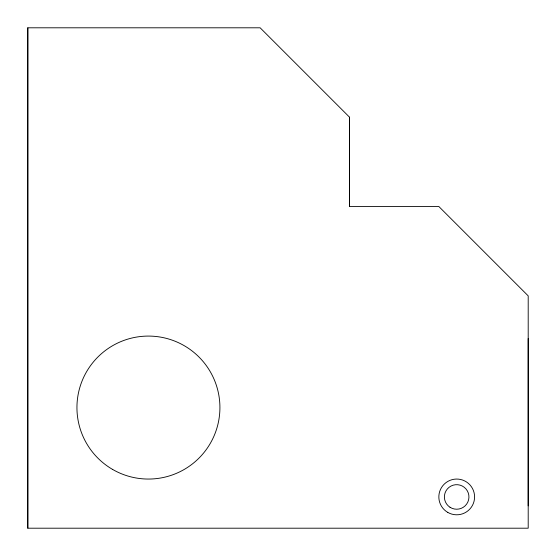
<?xml version="1.0" encoding="UTF-8"?>
<svg xmlns="http://www.w3.org/2000/svg" width="556" height="556" viewBox="0 0 556 556"><rect width="100%" height="100%" fill="white"/><g stroke="black" fill="none" stroke-linecap="round" stroke-linejoin="round"><path stroke-width="0.83" d="M27.8 528.2L27.8 27.8L260.132 27.8L349.488 117.156L349.488 206.512L438.844 206.512L528.2 295.875L528.2 528.2L27.8 528.2L27.8 27.8M349.488 206.512L349.488 117.156M528.2 338.521L528.2 505.863M112.687 469.479A71.488 71.488 0 0 0 219.919 407.569A71.488 71.488 0 0 0 112.687 345.658A71.488 71.488 0 0 0 112.687 469.479M450.04 507.28A12.274 12.274 0 0 0 468.93 497.523A12.274 12.274 0 0 0 451.034 486.041A12.274 12.274 0 0 0 450.04 507.28M447.782 512.403A17.868 17.868 0 0 0 474.588 496.925A17.868 17.868 0 0 0 447.782 481.447A17.868 17.868 0 0 0 447.782 512.403"/></g></svg>
